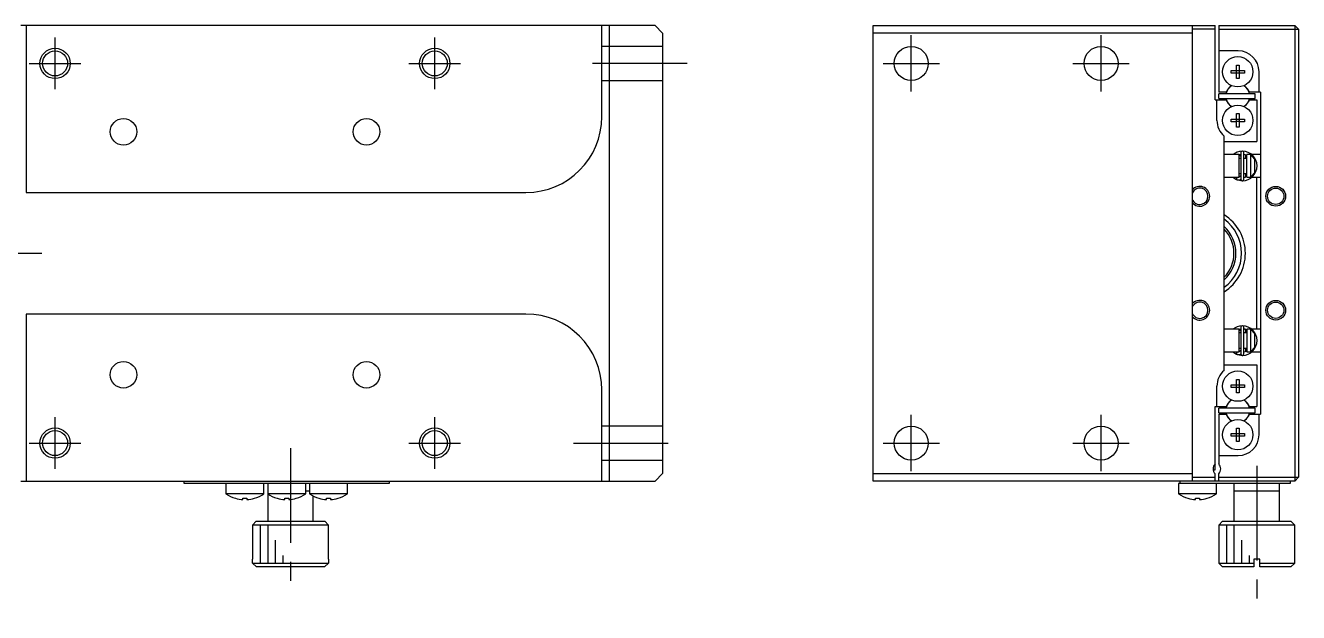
# Model space of a CAD drawing. Extents: x -187 to 400, y -20 to 414.
# Drawn here: x 232.5 to 400.1, y 173.4 to 250.8 of the extents above; entities that cross this region are included whole.
import ezdxf

# ---------------------------------------------------------------- set-up
doc = ezdxf.new("R2010")
doc.units = 0
doc.header["$LTSCALE"] = 10
doc.linetypes.add('CENTER', pattern=[2, 1.25, -0.25, 0.25, -0.25])
doc.linetypes.add('DASHED', pattern=[3.5, 2, -1.5])
doc.layers.get('0').update_dxf_attribs({"linetype": 'CONTINUOUS'})
doc.layers.add('CENTER', color=1, linetype='CENTER')

msp = doc.modelspace()

# ---------------------------------------------------------------- linework, layer by layer
at = {"color": 7, "linetype": 'CONTINUOUS'}
for p, q in [((315.3781, 250.765255), (231.8781, 250.765255)), ((232.57761, 250.765255), (232.57761, 228.765255)), ((308.3781, 238.765255), (308.3781, 250.765255)), ((309.3781, 190.765255), (309.3781, 250.765255)), ((316.3781, 249.765255), (315.3781, 250.765255)), ((344.118296, 190.765255), (344.118296, 250.765255)), ((344.118296, 250.765255), (389.118296, 250.765255)), ((386.118296, 250.765255), (386.118296, 190.765255)), ((389.118296, 250.265255), (386.118296, 250.265255)), ((389.118296, 240.965255), (389.118296, 250.765255)), ((389.618296, 250.765255), (399.618296, 250.765255)), ((389.618296, 250.765255), (389.618296, 241.965255)), ((389.618296, 250.265255), (400.118296, 250.265255)), ((399.618296, 250.765255), (400.118296, 250.265255)), ((399.618296, 250.765255), (399.618296, 190.765255)), ((400.118296, 250.265255), (400.118296, 191.265255)), ((316.3781, 249.765255), (316.3781, 191.765255)), ((386.118296, 249.765255), (344.118296, 249.765255)), ((392.168296, 247.415255), (389.618296, 247.415255)), ((391.231934, 244.845255), (391.938296, 244.845255)), ((391.231934, 244.485255), (391.231934, 244.845255)), ((391.938296, 245.551617), (392.298296, 245.551617)), ((391.938296, 244.845255), (391.938296, 245.551617)), ((391.948668, 244.834883), (391.938296, 244.845255)), ((391.948668, 244.495628), (391.948668, 244.834883)), ((391.948668, 244.834883), (392.287923, 244.834883)), ((392.287923, 244.834883), (392.298296, 244.845255)), ((392.287923, 244.834883), (392.287923, 244.495628)), ((392.298296, 245.551617), (392.298296, 244.845255)), ((392.298296, 244.845255), (393.004657, 244.845255)), ((393.004657, 244.845255), (393.004657, 244.485255)), ((391.938296, 244.485255), (391.231934, 244.485255)), ((391.948668, 244.495628), (391.938296, 244.485255)), ((391.938296, 243.778894), (391.938296, 244.485255)), ((392.298296, 243.778894), (391.938296, 243.778894)), ((392.287923, 244.495628), (391.948668, 244.495628)), ((392.287923, 244.495628), (392.298296, 244.485255)), ((392.298296, 244.485255), (392.298296, 243.778894)), ((393.004657, 244.485255), (392.298296, 244.485255)), ((394.918296, 241.965255), (394.918296, 244.665255)), ((390.56749, 241.965255), (389.618296, 241.965255)), ((394.418296, 241.765255), (389.618296, 241.765255)), ((389.618296, 241.165255), (389.618296, 241.765255)), ((390.717656, 242.225351), (390.56749, 241.965255)), ((393.669101, 241.965255), (393.518935, 242.225351)), ((395.118296, 241.965255), (393.669101, 241.965255)), ((394.418296, 241.165255), (394.418296, 241.765255)), ((395.118296, 241.965255), (395.118296, 199.565255)), ((389.118296, 240.965255), (390.56749, 240.965255)), ((389.368296, 238.265255), (389.368296, 240.965255)), ((389.618296, 241.165255), (394.418296, 241.165255)), ((390.717656, 240.70516), (390.56749, 240.965255)), ((393.669101, 240.965255), (393.518935, 240.70516)), ((393.669101, 240.965255), (394.618296, 240.965255)), ((394.618296, 240.965255), (394.618296, 235.465255)), ((391.231934, 238.445255), (391.938296, 238.445255)), ((391.231934, 238.085255), (391.231934, 238.445255)), ((391.938296, 238.085255), (391.231934, 238.085255)), ((391.938296, 239.151617), (392.298296, 239.151617)), ((391.938296, 238.445255), (391.938296, 239.151617)), ((391.948668, 238.434883), (391.938296, 238.445255)), ((391.948668, 238.095628), (391.938296, 238.085255)), ((391.938296, 237.378894), (391.938296, 238.085255)), ((391.948668, 238.095628), (391.948668, 238.434883)), ((391.948668, 238.434883), (392.287923, 238.434883)), ((392.287923, 238.095628), (391.948668, 238.095628)), ((392.287923, 238.434883), (392.298296, 238.445255)), ((392.287923, 238.434883), (392.287923, 238.095628)), ((392.287923, 238.095628), (392.298296, 238.085255)), ((392.298296, 239.151617), (392.298296, 238.445255)), ((392.298296, 238.445255), (393.004657, 238.445255)), ((392.298296, 238.085255), (392.298296, 237.378894)), ((393.004657, 238.085255), (392.298296, 238.085255)), ((393.004657, 238.445255), (393.004657, 238.085255)), ((392.298296, 237.378894), (391.938296, 237.378894)), ((390.318296, 205.344318), (390.318296, 236.186193)), ((390.318296, 235.465255), (394.618296, 235.465255)), ((392.318296, 233.765255), (390.318296, 233.765255)), ((391.995699, 234.071042), (391.921201, 234.038358)), ((391.953035, 234.053272), (391.953765, 234.053695)), ((391.953765, 234.053695), (391.955115, 234.053981)), ((391.957586, 234.05348), (391.955115, 234.053981)), ((391.955115, 234.053981), (391.955435, 234.053217)), ((392.0125, 234.075848), (391.996091, 234.070148)), ((392.306487, 233.766368), (392.523253, 233.808945)), ((392.318296, 230.765255), (392.318296, 233.765255)), ((392.523296, 233.265255), (392.318296, 233.265255)), ((392.318321, 233.703083), (392.328137, 233.699549)), ((392.328137, 233.699549), (392.342095, 233.693835)), ((392.342095, 233.693835), (392.355744, 233.687423)), ((392.355744, 233.687423), (392.369049, 233.680329)), ((392.369049, 233.680329), (392.381978, 233.672575)), ((392.381978, 233.672575), (392.394499, 233.664182)), ((392.394499, 233.664182), (392.40658, 233.655172)), ((392.40658, 233.655172), (392.418192, 233.645571)), ((392.418192, 233.645571), (392.429309, 233.635405)), ((392.429309, 233.635405), (392.439904, 233.6247)), ((392.439904, 233.6247), (392.449953, 233.613484)), ((392.449953, 233.613484), (392.459431, 233.601787)), ((392.459431, 233.601787), (392.468319, 233.589639)), ((392.468319, 233.589639), (392.476596, 233.57707)), ((392.476596, 233.57707), (392.484244, 233.564112)), ((392.484244, 233.564112), (392.491245, 233.550798)), ((392.491245, 233.550798), (392.497586, 233.537159)), ((392.497586, 233.537159), (392.503253, 233.523229)), ((392.503253, 233.523229), (392.508233, 233.509043)), ((392.508233, 233.509043), (392.512516, 233.494633)), ((392.512516, 233.494633), (392.516093, 233.480035)), ((392.516093, 233.480035), (392.518957, 233.465283)), ((392.518957, 233.465283), (392.521102, 233.450411)), ((392.521102, 233.450411), (392.522524, 233.435456)), ((392.522524, 233.435456), (392.52322, 233.420451)), ((392.52322, 233.420451), (392.523296, 233.413756)), ((392.523296, 234.015255), (392.523296, 230.515255)), ((392.913296, 230.515255), (392.913296, 234.015255)), ((393.318296, 233.265255), (392.913296, 233.265255)), ((392.913351, 233.808622), (393.318456, 233.70081)), ((393.118296, 233.765255), (393.118296, 233.265255)), ((393.130133, 233.765255), (393.118296, 233.765255)), ((393.818296, 233.765255), (393.318296, 233.765255)), ((393.318296, 230.765255), (393.318296, 233.765255)), ((393.818296, 230.765255), (393.818296, 233.765255)), ((393.818296, 233.707257), (394.318296, 233.17811)), ((395.118296, 233.765255), (393.95472, 233.765255)), ((394.318296, 233.185356), (394.318296, 231.345155)), ((394.318296, 231.345155), (393.818296, 230.816009)), ((390.318296, 230.765255), (392.318296, 230.765255)), ((391.482264, 230.765133), (391.954209, 230.477674)), ((391.924903, 230.490492), (391.944603, 230.481823)), ((391.944603, 230.481823), (392.690707, 230.3216)), ((391.945108, 230.481593), (392.043253, 230.76528)), ((391.950223, 230.485711), (391.950247, 230.490735)), ((391.950702, 230.481756), (391.950223, 230.485711)), ((391.950247, 230.490735), (391.950775, 230.496799)), ((391.951682, 230.478897), (391.950702, 230.481756)), ((391.950775, 230.496799), (391.951802, 230.503864)), ((391.953156, 230.477152), (391.951682, 230.478897)), ((391.951802, 230.503864), (391.953324, 230.511885)), ((391.955115, 230.47653), (391.953156, 230.477152)), ((391.953324, 230.511885), (391.955329, 230.520813)), ((391.953765, 230.476816), (391.983931, 230.464762)), ((391.955329, 230.520813), (391.957806, 230.53059)), ((391.957806, 230.53059), (391.960739, 230.541156)), ((391.960739, 230.541156), (391.964109, 230.552444)), ((391.964109, 230.552444), (391.967895, 230.564384)), ((391.967895, 230.564384), (391.972074, 230.5769)), ((391.972074, 230.5769), (391.97662, 230.589913)), ((391.97662, 230.589913), (391.981503, 230.603343)), ((391.981503, 230.603343), (391.986693, 230.617104)), ((391.983931, 230.464762), (392.016351, 230.453603)), ((391.986693, 230.617104), (391.992157, 230.63111)), ((391.992157, 230.63111), (391.997862, 230.645274)), ((391.997862, 230.645274), (392.003771, 230.659506)), ((392.003771, 230.659506), (392.009847, 230.673716)), ((392.009847, 230.673716), (392.016052, 230.687816)), ((392.016052, 230.687816), (392.022347, 230.701718)), ((392.016351, 230.453603), (392.049278, 230.44408)), ((392.022347, 230.701718), (392.028693, 230.715332)), ((392.028693, 230.715332), (392.035049, 230.728575)), ((392.035049, 230.728575), (392.041376, 230.741363)), ((392.041376, 230.741363), (392.047634, 230.753615)), ((392.047634, 230.753615), (392.053783, 230.765255)), ((392.049278, 230.44408), (392.082629, 230.436217)), ((392.082629, 230.436217), (392.116324, 230.430032)), ((392.116324, 230.430032), (392.150279, 230.425539)), ((392.150279, 230.425539), (392.184411, 230.42275)), ((392.184411, 230.42275), (392.218637, 230.42167)), ((392.218637, 230.42167), (392.252873, 230.422302)), ((392.252873, 230.422302), (392.287036, 230.424645)), ((392.287036, 230.424645), (392.321042, 230.428692)), ((392.318296, 231.265255), (392.523296, 231.265255)), ((392.321862, 230.828658), (392.318317, 230.827427)), ((392.321042, 230.428692), (392.354808, 230.434434)), ((392.335909, 230.834042), (392.321862, 230.828658)), ((392.349662, 230.840127), (392.335909, 230.834042)), ((392.363086, 230.846896), (392.349662, 230.840127)), ((392.354808, 230.434434), (392.388252, 230.441856)), ((392.376149, 230.85433), (392.363086, 230.846896)), ((392.388818, 230.862408), (392.376149, 230.85433)), ((392.388252, 230.441856), (392.421292, 230.450942)), ((392.401064, 230.871108), (392.388818, 230.862408)), ((392.412857, 230.880407), (392.401064, 230.871108)), ((392.42417, 230.89028), (392.412857, 230.880407)), ((392.421292, 230.450942), (392.453847, 230.461669)), ((392.434977, 230.9007), (392.42417, 230.89028)), ((392.445253, 230.911642), (392.434977, 230.9007)), ((392.454974, 230.923076), (392.445253, 230.911642)), ((392.453847, 230.461669), (392.485837, 230.474011)), ((392.464119, 230.934975), (392.454974, 230.923076)), ((392.472668, 230.947308), (392.464119, 230.934975)), ((392.480601, 230.960046), (392.472668, 230.947308)), ((392.487901, 230.973157), (392.480601, 230.960046)), ((392.485837, 230.474011), (392.517185, 230.487938)), ((392.494552, 230.986608), (392.487901, 230.973157)), ((392.50054, 231.000369), (392.494552, 230.986608)), ((392.505851, 231.014406), (392.50054, 231.000369)), ((392.510473, 231.028685), (392.505851, 231.014406)), ((392.514398, 231.043173), (392.510473, 231.028685)), ((392.517615, 231.057837), (392.514398, 231.043173)), ((392.517185, 230.487938), (392.524843, 230.491631)), ((392.520118, 231.07264), (392.517615, 231.057837)), ((392.521902, 231.08755), (392.520118, 231.07264)), ((392.522962, 231.102529), (392.521902, 231.08755)), ((392.523296, 231.116755), (392.522962, 231.102529)), ((392.913296, 231.265255), (393.318296, 231.265255)), ((392.913296, 230.765255), (393.129968, 230.765255)), ((393.31845, 230.830036), (392.913318, 230.721574)), ((393.118296, 231.265255), (393.118296, 230.765255)), ((393.318296, 230.765255), (393.818296, 230.765255)), ((393.954354, 230.765255), (395.118296, 230.765255)), ((394.618296, 210.765253), (394.618296, 230.765255)), ((232.57761, 228.765255), (298.3781, 228.765255)), ((298.3781, 212.765255), (232.57761, 212.765255)), ((232.57761, 212.765255), (232.57761, 190.765255)), ((392.318296, 210.765255), (390.318296, 210.765255)), ((391.99578, 211.070865), (391.936053, 211.044965)), ((391.953035, 211.053272), (391.953765, 211.053695)), ((391.953765, 211.053695), (391.955115, 211.053981)), ((391.957586, 211.05348), (391.955115, 211.053981)), ((391.955115, 211.053981), (391.955435, 211.053217)), ((392.0125, 211.075848), (391.996091, 211.070148)), ((392.30648, 210.766367), (392.523253, 210.808945)), ((392.318296, 207.765255), (392.318296, 210.765255)), ((392.523296, 210.265255), (392.318296, 210.265255)), ((392.318321, 210.703083), (392.328137, 210.699549)), ((392.328137, 210.699549), (392.342095, 210.693835)), ((392.342095, 210.693835), (392.355744, 210.687423)), ((392.355744, 210.687423), (392.369049, 210.680329)), ((392.369049, 210.680329), (392.381978, 210.672575)), ((392.381978, 210.672575), (392.394499, 210.664182)), ((392.394499, 210.664182), (392.40658, 210.655172)), ((392.40658, 210.655172), (392.418192, 210.645571)), ((392.418192, 210.645571), (392.429309, 210.635405)), ((392.429309, 210.635405), (392.439904, 210.6247)), ((392.439904, 210.6247), (392.449953, 210.613484)), ((392.449953, 210.613484), (392.459431, 210.601787)), ((392.459431, 210.601787), (392.468319, 210.589639)), ((392.468319, 210.589639), (392.476596, 210.57707)), ((392.476596, 210.57707), (392.484244, 210.564112)), ((392.484244, 210.564112), (392.491245, 210.550798)), ((392.491245, 210.550798), (392.497586, 210.537159)), ((392.497586, 210.537159), (392.503253, 210.523229)), ((392.503253, 210.523229), (392.508233, 210.509043)), ((392.508233, 210.509043), (392.512516, 210.494633)), ((392.512516, 210.494633), (392.516093, 210.480035)), ((392.516093, 210.480035), (392.518957, 210.465283)), ((392.518957, 210.465283), (392.521102, 210.450411)), ((392.521102, 210.450411), (392.522524, 210.435456)), ((392.522524, 210.435456), (392.52322, 210.420451)), ((392.52322, 210.420451), (392.523296, 210.413756)), ((392.523296, 211.015255), (392.523296, 207.515255)), ((392.913296, 207.515255), (392.913296, 211.015255)), ((393.130133, 210.765255), (392.913296, 210.765255)), ((393.318296, 210.265255), (392.913296, 210.265255)), ((392.913351, 210.808622), (393.318456, 210.70081)), ((393.118296, 210.765255), (393.118296, 210.265255)), ((393.818296, 210.765255), (393.318296, 210.765255)), ((393.318296, 210.765255), (393.318296, 207.765255)), ((393.818296, 207.765255), (393.818296, 210.765255)), ((393.818296, 210.707257), (394.318296, 210.17811)), ((395.118296, 210.765255), (393.95472, 210.765255)), ((394.318296, 210.185356), (394.318296, 208.345155)), ((392.318296, 208.265255), (392.523296, 208.265255)), ((392.412857, 207.880407), (392.401064, 207.871108)), ((392.42417, 207.89028), (392.412857, 207.880407)), ((392.434977, 207.9007), (392.42417, 207.89028)), ((392.445253, 207.911642), (392.434977, 207.9007)), ((392.454974, 207.923076), (392.445253, 207.911642)), ((392.464119, 207.934975), (392.454974, 207.923076)), ((392.472668, 207.947308), (392.464119, 207.934975)), ((392.480601, 207.960046), (392.472668, 207.947308)), ((392.487901, 207.973157), (392.480601, 207.960046)), ((392.494552, 207.986608), (392.487901, 207.973157)), ((392.50054, 208.000369), (392.494552, 207.986608)), ((392.505851, 208.014406), (392.50054, 208.000369)), ((392.510473, 208.028685), (392.505851, 208.014406)), ((392.514398, 208.043173), (392.510473, 208.028685)), ((392.517615, 208.057837), (392.514398, 208.043173)), ((392.520118, 208.07264), (392.517615, 208.057837)), ((392.521902, 208.08755), (392.520118, 208.07264)), ((392.522962, 208.102529), (392.521902, 208.08755)), ((392.523296, 208.116755), (392.522962, 208.102529)), ((392.913296, 208.265255), (393.318296, 208.265255)), ((393.118296, 208.265255), (393.118296, 207.765255)), ((394.318296, 208.345155), (393.818296, 207.816009)), ((390.318296, 207.765255), (392.318296, 207.765255)), ((391.482264, 207.765133), (391.954209, 207.477674)), ((391.924903, 207.490492), (392.690707, 207.3216)), ((391.944039, 207.482981), (392.043253, 207.76528)), ((391.945108, 207.481593), (391.944039, 207.482981)), ((391.950223, 207.485711), (391.950247, 207.490735)), ((391.950702, 207.481756), (391.950223, 207.485711)), ((391.950247, 207.490735), (391.950775, 207.496799)), ((391.951682, 207.478897), (391.950702, 207.481756)), ((391.950775, 207.496799), (391.951802, 207.503864)), ((391.953156, 207.477152), (391.951682, 207.478897)), ((391.951802, 207.503864), (391.953324, 207.511885)), ((391.955115, 207.47653), (391.953156, 207.477152)), ((391.953324, 207.511885), (391.955329, 207.520813)), ((391.953765, 207.476816), (391.983931, 207.464762)), ((391.955329, 207.520813), (391.957806, 207.53059)), ((391.957806, 207.53059), (391.960739, 207.541156)), ((391.960739, 207.541156), (391.964109, 207.552444)), ((391.964109, 207.552444), (391.967895, 207.564384)), ((391.967895, 207.564384), (391.972074, 207.5769)), ((391.972074, 207.5769), (391.97662, 207.589913)), ((391.97662, 207.589913), (391.981503, 207.603343)), ((391.981503, 207.603343), (391.986693, 207.617104)), ((391.983931, 207.464762), (392.016351, 207.453603)), ((391.986693, 207.617104), (391.992157, 207.63111)), ((391.992157, 207.63111), (391.997862, 207.645274)), ((391.997862, 207.645274), (392.003771, 207.659506)), ((392.003771, 207.659506), (392.009847, 207.673716)), ((392.009847, 207.673716), (392.016052, 207.687816)), ((392.016052, 207.687816), (392.022347, 207.701718)), ((392.016351, 207.453603), (392.049278, 207.44408)), ((392.022347, 207.701718), (392.028693, 207.715332)), ((392.028693, 207.715332), (392.035049, 207.728575)), ((392.035049, 207.728575), (392.041376, 207.741363)), ((392.041376, 207.741363), (392.047634, 207.753615)), ((392.047634, 207.753615), (392.053783, 207.765255)), ((392.049278, 207.44408), (392.082629, 207.436217)), ((392.082629, 207.436217), (392.116324, 207.430032)), ((392.116324, 207.430032), (392.150279, 207.425539)), ((392.150279, 207.425539), (392.184411, 207.42275)), ((392.184411, 207.42275), (392.218637, 207.42167)), ((392.218637, 207.42167), (392.252873, 207.422302)), ((392.252873, 207.422302), (392.287036, 207.424645)), ((392.287036, 207.424645), (392.321042, 207.428692)), ((392.321862, 207.828658), (392.318317, 207.827427)), ((392.321042, 207.428692), (392.354808, 207.434434)), ((392.335909, 207.834042), (392.321862, 207.828658)), ((392.349662, 207.840127), (392.335909, 207.834042)), ((392.363086, 207.846896), (392.349662, 207.840127)), ((392.354808, 207.434434), (392.388252, 207.441856)), ((392.376149, 207.85433), (392.363086, 207.846896)), ((392.388818, 207.862408), (392.376149, 207.85433)), ((392.388252, 207.441856), (392.421292, 207.450942)), ((392.401064, 207.871108), (392.388818, 207.862408)), ((392.421292, 207.450942), (392.453847, 207.461669)), ((392.453847, 207.461669), (392.485837, 207.474011)), ((392.485837, 207.474011), (392.517185, 207.487938)), ((392.517185, 207.487938), (392.524843, 207.491631)), ((393.31845, 207.830036), (392.913318, 207.721574)), ((393.118296, 207.765255), (393.129968, 207.765255)), ((393.318296, 207.765255), (393.818296, 207.765255)), ((393.954354, 207.765255), (395.118296, 207.765255)), ((390.318296, 206.065255), (394.618296, 206.065255)), ((394.618296, 206.065255), (394.618296, 200.565255)), ((389.368296, 200.565255), (389.368296, 203.265255)), ((391.231934, 203.445255), (391.938296, 203.445255)), ((391.231934, 203.085255), (391.231934, 203.445255)), ((391.938296, 203.085255), (391.231934, 203.085255)), ((391.938296, 204.151617), (392.298296, 204.151617)), ((391.938296, 203.445255), (391.938296, 204.151617)), ((391.948668, 203.434883), (391.938296, 203.445255)), ((391.948668, 203.095628), (391.938296, 203.085255)), ((391.938296, 202.378894), (391.938296, 203.085255)), ((391.948668, 203.095628), (391.948668, 203.434883)), ((391.948668, 203.434883), (392.287923, 203.434883)), ((392.287923, 203.095628), (391.948668, 203.095628)), ((392.287923, 203.434883), (392.298296, 203.445255)), ((392.287923, 203.434883), (392.287923, 203.095628)), ((392.287923, 203.095628), (392.298296, 203.085255)), ((392.298296, 204.151617), (392.298296, 203.445255)), ((392.298296, 203.445255), (393.004657, 203.445255)), ((392.298296, 203.085255), (392.298296, 202.378894)), ((393.004657, 203.085255), (392.298296, 203.085255)), ((393.004657, 203.445255), (393.004657, 203.085255)), ((308.3781, 190.765255), (308.3781, 202.765255)), ((392.298296, 202.378894), (391.938296, 202.378894)), ((389.118296, 200.565255), (390.56749, 200.565255)), ((389.118296, 192.265255), (389.118296, 200.565255)), ((394.418296, 200.365255), (389.618296, 200.365255)), ((389.618296, 199.765255), (389.618296, 200.365255)), ((389.618296, 199.765255), (394.418296, 199.765255)), ((389.618296, 199.565255), (390.56749, 199.565255)), ((389.618296, 199.565255), (389.618296, 193.026693)), ((390.717656, 200.825351), (390.56749, 200.565255)), ((390.717656, 199.30516), (390.56749, 199.565255)), ((393.669101, 200.565255), (393.518935, 200.825351)), ((393.669101, 199.565255), (393.518935, 199.30516)), ((393.669101, 200.565255), (394.618296, 200.565255)), ((393.669101, 199.565255), (395.118296, 199.565255)), ((394.418296, 199.765255), (394.418296, 200.365255)), ((394.918296, 196.865255), (394.918296, 199.565255)), ((391.231934, 197.045255), (391.938296, 197.045255)), ((391.231934, 196.685255), (391.231934, 197.045255)), ((391.938296, 196.685255), (391.231934, 196.685255)), ((391.938296, 197.751617), (392.298296, 197.751617)), ((391.938296, 197.045255), (391.938296, 197.751617)), ((391.948668, 197.034883), (391.938296, 197.045255)), ((391.948668, 196.695628), (391.938296, 196.685255)), ((391.938296, 195.978894), (391.938296, 196.685255)), ((391.948668, 196.695628), (391.948668, 197.034883)), ((391.948668, 197.034883), (392.287923, 197.034883)), ((392.287923, 196.695628), (391.948668, 196.695628)), ((392.287923, 197.034883), (392.298296, 197.045255)), ((392.287923, 197.034883), (392.287923, 196.695628)), ((392.287923, 196.695628), (392.298296, 196.685255)), ((392.298296, 197.751617), (392.298296, 197.045255)), ((392.298296, 197.045255), (393.004657, 197.045255)), ((392.298296, 196.685255), (392.298296, 195.978894)), ((393.004657, 196.685255), (392.298296, 196.685255)), ((393.004657, 197.045255), (393.004657, 196.685255)), ((392.298296, 195.978894), (391.938296, 195.978894)), ((389.618296, 194.115255), (392.168296, 194.115255)), ((315.3781, 190.765255), (316.3781, 191.765255)), ((344.118296, 191.765255), (386.118296, 191.765255)), ((386.118296, 191.265255), (389.118296, 191.265255)), ((388.873308, 192.265255), (389.118296, 192.265255)), ((389.118296, 190.765255), (389.118296, 191.703818)), ((389.618296, 190.765255), (389.618296, 191.703818)), ((389.618296, 191.265255), (400.118296, 191.265255)), ((399.618296, 190.765255), (400.118296, 191.265255)), ((231.8781, 190.765255), (315.3781, 190.765255)), ((253.3781, 190.465255), (253.3781, 190.765255)), ((280.3781, 190.465255), (253.3781, 190.465255)), ((258.8781, 190.465255), (258.8781, 189.073598)), ((263.8781, 189.073598), (263.8781, 190.465255)), ((264.3781, 190.465255), (264.3781, 185.465255)), ((269.3781, 189.073598), (269.3781, 190.465255)), ((269.3781, 189.465255), (269.8781, 189.465255)), ((269.8781, 190.465255), (269.8781, 189.073598)), ((274.8781, 189.073598), (274.8781, 190.465255)), ((280.3781, 190.765255), (280.3781, 190.465255)), ((399.618296, 190.765255), (344.118296, 190.765255)), ((384.318296, 190.465255), (384.318296, 189.073598)), ((399.018296, 190.465255), (384.318296, 190.465255)), ((384.518296, 190.465255), (384.518296, 190.765255)), ((389.318296, 189.073598), (389.318296, 190.465255)), ((391.618296, 190.465255), (391.618296, 185.465255)), ((391.618296, 189.465255), (397.618296, 189.465255)), ((397.618296, 185.465255), (397.618296, 190.465255)), ((399.018296, 190.765255), (399.018296, 190.465255)), ((263.8781, 189.073598), (258.8781, 189.073598)), ((260.116167, 188.49582), (260.119511, 188.502675)), ((261.1181, 188.502675), (261.6381, 188.502675)), ((261.1181, 188.330303), (261.1181, 188.502675)), ((261.6381, 188.502675), (261.6381, 188.330303)), ((262.63669, 188.502675), (262.640033, 188.49582)), ((269.3781, 189.073598), (264.3781, 189.073598)), ((265.616167, 188.49582), (265.619511, 188.502675)), ((266.6181, 188.502675), (267.1381, 188.502675)), ((266.6181, 188.330303), (266.6181, 188.502675)), ((267.1381, 188.502675), (267.1381, 188.330303)), ((268.13669, 188.502675), (268.140033, 188.49582)), ((274.8781, 189.073598), (269.8781, 189.073598)), ((270.3781, 185.465255), (270.3781, 188.784127)), ((271.116167, 188.49582), (271.119511, 188.502675)), ((272.1181, 188.502675), (272.6381, 188.502675)), ((272.1181, 188.330303), (272.1181, 188.502675)), ((272.6381, 188.502675), (272.6381, 188.330303)), ((273.63669, 188.502675), (273.640033, 188.49582)), ((389.318296, 189.073598), (384.318296, 189.073598)), ((385.556363, 188.49582), (385.559706, 188.502675)), ((386.558296, 188.502675), (387.078296, 188.502675)), ((386.558296, 188.330303), (386.558296, 188.502675)), ((387.078296, 188.502675), (387.078296, 188.330303)), ((388.076885, 188.502675), (388.080229, 188.49582)), ((262.8781, 185.465255), (262.3781, 184.965255)), ((272.3781, 184.965255), (262.3781, 184.965255)), ((262.3781, 184.965255), (262.3781, 180.465255)), ((262.8781, 185.465255), (271.8781, 185.465255)), ((272.3781, 184.965255), (271.8781, 185.465255)), ((272.3781, 180.465255), (272.3781, 184.965255)), ((390.118296, 185.465255), (389.618296, 184.965255)), ((389.618296, 184.965255), (389.618296, 179.965255)), ((399.618296, 184.965255), (389.618296, 184.965255)), ((390.118296, 185.465255), (399.118296, 185.465255)), ((399.618296, 184.965255), (399.118296, 185.465255)), ((399.618296, 179.965255), (399.618296, 184.965255)), ((262.394126, 180.465255), (262.3781, 180.465255)), ((262.394126, 179.965255), (262.394126, 180.465255)), ((262.394126, 179.965255), (272.362074, 179.965255)), ((262.895913, 179.465255), (262.394126, 179.965255)), ((271.860287, 179.465255), (262.895913, 179.465255)), ((272.362074, 179.965255), (271.860287, 179.465255)), ((272.3781, 180.465255), (272.362074, 180.465255)), ((272.362074, 180.465255), (272.362074, 179.965255)), ((389.618296, 179.965255), (394.218296, 179.965255)), ((389.618296, 179.965255), (390.118296, 179.465255)), ((394.218296, 179.465255), (390.118296, 179.465255)), ((395.018296, 180.465255), (394.218296, 180.465255)), ((394.218296, 180.465255), (394.218296, 179.465255)), ((395.018296, 179.465255), (395.018296, 180.465255)), ((395.018296, 179.965255), (399.618296, 179.965255)), ((399.118296, 179.465255), (395.018296, 179.465255)), ((399.118296, 179.465255), (399.618296, 179.965255))]:
    msp.add_line(p, q, dxfattribs=at)
at = {"color": 3, "linetype": 'DASHED'}
for p, q in [((316.3781, 248.015255), (308.3781, 248.015255)), ((308.3781, 243.515255), (316.3781, 243.515255)), ((316.3781, 198.015255), (308.3781, 198.015255)), ((308.3781, 193.515255), (316.3781, 193.515255))]:
    msp.add_line(p, q, dxfattribs=at)
at = {"color": 3, "linetype": 'CONTINUOUS'}
for p, q in [((263.3781, 184.965255), (263.3781, 179.965255)), ((264.3781, 184.965255), (264.3781, 179.965255)), ((390.618296, 184.965255), (390.618296, 179.965255)), ((391.618296, 184.965255), (391.618296, 179.965255)), ((265.3781, 182.965255), (265.3781, 179.965255)), ((392.618296, 182.965255), (392.618296, 179.965255)), ((266.3781, 180.965255), (266.3781, 179.965255)), ((393.618296, 180.965255), (393.618296, 179.965255))]:
    msp.add_line(p, q, dxfattribs=at)
for centre, radius in [((236.3781, 245.765255), 2), ((236.3781, 245.765255), 1.65), ((286.3781, 245.765255), 2), ((286.3781, 245.765255), 1.65), ((397.118296, 228.265255), 1.3), ((397.118296, 213.265255), 1.3), ((236.3781, 195.765255), 2), ((236.3781, 195.765255), 1.65), ((286.3781, 195.765255), 2), ((286.3781, 195.765255), 1.65)]:
    msp.add_circle(centre, radius, dxfattribs=at)
at = {"color": 7, "linetype": 'CONTINUOUS'}
for centre, radius in [((236.3781, 245.765255), 1.65), ((286.3781, 245.765255), 1.65), ((349.118296, 245.765255), 2.25), ((374.118296, 245.765255), 2.25), ((392.118296, 244.665255), 2), ((392.118296, 238.265255), 2), ((245.3781, 236.765255), 1.75), ((277.3781, 236.765255), 1.75), ((397.118296, 228.265255), 1.075), ((397.118296, 213.265255), 1.075), ((245.3781, 204.765255), 1.75), ((277.3781, 204.765255), 1.75), ((392.118296, 203.265255), 2), ((349.118296, 195.765255), 2.25), ((374.118296, 195.765255), 2.25), ((392.118296, 196.865255), 2), ((236.3781, 195.765255), 1.65), ((286.3781, 195.765255), 1.65)]:
    msp.add_circle(centre, radius, dxfattribs=at)
for centre, radius, start, end in [((392.168296, 244.665255), 2.75, 0, 90), ((392.118296, 241.465256), 1.5875, 120.433263, 169.106984), ((392.2332, 241.350351), 1.75, 121.881533, 150), ((392.118296, 241.465256), 1.5875, 10.893016, 59.566737), ((392.003391, 241.350351), 1.75, 30, 58.118467), ((392.118296, 241.465256), 1.5875, 190.89309, 239.566818), ((392.2332, 241.58016), 1.75, 210, 238.118467), ((392.118296, 241.465256), 1.5875, 300.433182, 349.10691), ((392.003391, 241.58016), 1.75, 301.881533, 330), ((298.3781, 238.765255), 10, 270, 0), ((392.118296, 238.265255), 2.75, 180, 229.114807), ((392.720008, 232.260183), 1.94898, 90.774434, 129.429122), ((392.718296, 234.015255), 0.195, 0, 180), ((392.718344, 232.265211), 1.943868, 270.672315, 89.257985), ((392.718296, 230.515255), 0.195, 180, 0), ((387.118296, 228.265255), 1.075, 201.528904, 158.471096), ((387.118296, 220.765255), 6, 302.230953, 57.769047), ((387.118296, 220.765255), 5.5, 305.578526, 54.421474), ((387.118296, 220.765255), 4.75, 312.352055, 47.647945), ((387.118296, 220.765255), 4.5, 315.32539, 44.67461), ((387.118296, 213.265255), 1.075, 201.528904, 158.471096), ((298.3781, 202.765255), 10, 0, 90), ((392.720008, 209.260183), 1.94898, 90.774434, 129.429215), ((392.718296, 211.015255), 0.195, 0, 180), ((392.718344, 209.265211), 1.943868, 270.672315, 89.257985), ((392.718296, 207.515255), 0.195, 180, 0), ((392.118296, 203.265255), 2.75, 130.885193, 180), ((392.118296, 200.065256), 1.5875, 120.433263, 169.106984), ((392.2332, 199.950351), 1.75, 121.881533, 150), ((392.118296, 200.065256), 1.5875, 10.893016, 59.566737), ((392.003391, 199.950351), 1.75, 30, 58.118467), ((392.118296, 200.065256), 1.5875, 190.89309, 239.566818), ((392.118296, 200.065256), 1.5875, 300.433182, 349.10691), ((392.2332, 200.18016), 1.75, 210, 238.118467), ((392.003391, 200.18016), 1.75, 301.881533, 330), ((392.168296, 196.865255), 2.75, 270, 0), ((389.868296, 192.365255), 1, 138.590378, 221.409622), ((388.868296, 192.365255), 1, 318.590378, 41.409622), ((261.3781, 192.815255), 4.5, 236.251011, 253.714157), ((261.3781, 192.815255), 4.492483, 253.73057, 266.682184), ((261.3781, 192.815255), 4.492483, 273.317816, 286.26943), ((261.3781, 192.815255), 4.5, 286.285843, 303.748989), ((266.8781, 192.815255), 4.5, 236.251011, 253.714157), ((266.8781, 192.815255), 4.492483, 253.73057, 266.682184), ((266.8781, 192.815255), 4.492483, 273.317816, 286.26943), ((266.8781, 192.815255), 4.5, 286.285843, 303.748989), ((272.3781, 192.815255), 4.5, 236.251011, 253.714157), ((272.3781, 192.815255), 4.492483, 253.73057, 266.682184), ((272.3781, 192.815255), 4.492483, 273.317816, 286.26943), ((272.3781, 192.815255), 4.5, 286.285843, 303.748989), ((386.818296, 192.815255), 4.5, 236.251011, 253.714157), ((386.818296, 192.815255), 4.492483, 253.73057, 266.682184), ((386.818296, 192.815255), 4.492483, 273.317816, 286.26943), ((386.818296, 192.815255), 4.5, 286.285843, 303.748989)]:
    msp.add_arc(centre, radius, start, end, dxfattribs=at)
at = {"color": 3, "linetype": 'CONTINUOUS'}
for centre, radius, start, end in [((387.118296, 228.265255), 1.3, 219.715137, 140.284863), ((387.118296, 220.765255), 4.75, 312.352055, 47.647945), ((387.118296, 220.765255), 4.5, 315.32539, 44.67461), ((387.118296, 213.265255), 1.3, 219.715137, 140.284863)]:
    msp.add_arc(centre, radius, start, end, dxfattribs=at)
at = {"layer": 'CENTER', "color": 1, "linetype": 'CENTER'}
for p, q in [((236.3781, 242.365255), (236.3781, 249.165255)), ((286.3781, 242.365255), (286.3781, 249.165255)), ((349.118296, 242.065255), (349.118296, 249.465255)), ((374.118296, 242.065255), (374.118296, 249.465255)), ((232.9781, 245.765255), (239.7781, 245.765255)), ((282.9781, 245.765255), (289.7781, 245.765255)), ((319.628097, 245.765255), (304.628097, 245.765255)), ((345.418296, 245.765255), (352.818296, 245.765255)), ((370.418296, 245.765255), (377.818296, 245.765255)), ((164.628097, 220.765255), (234.628097, 220.765255)), ((236.3781, 192.365255), (236.3781, 199.165255)), ((286.3781, 192.365255), (286.3781, 199.165255)), ((349.118296, 192.065255), (349.118296, 199.465255)), ((374.118296, 192.065255), (374.118296, 199.465255)), ((232.9781, 195.765255), (239.7781, 195.765255)), ((267.3781, 195.115255), (267.3781, 175.115255)), ((282.9781, 195.765255), (289.7781, 195.765255)), ((304.628097, 195.765255), (319.628097, 195.765255)), ((345.418296, 195.765255), (352.818296, 195.765255)), ((370.418296, 195.765255), (377.818296, 195.765255)), ((394.618296, 192.786657), (394.618296, 173.449729))]:
    msp.add_line(p, q, dxfattribs=at)

doc.saveas('drawing.dxf')
